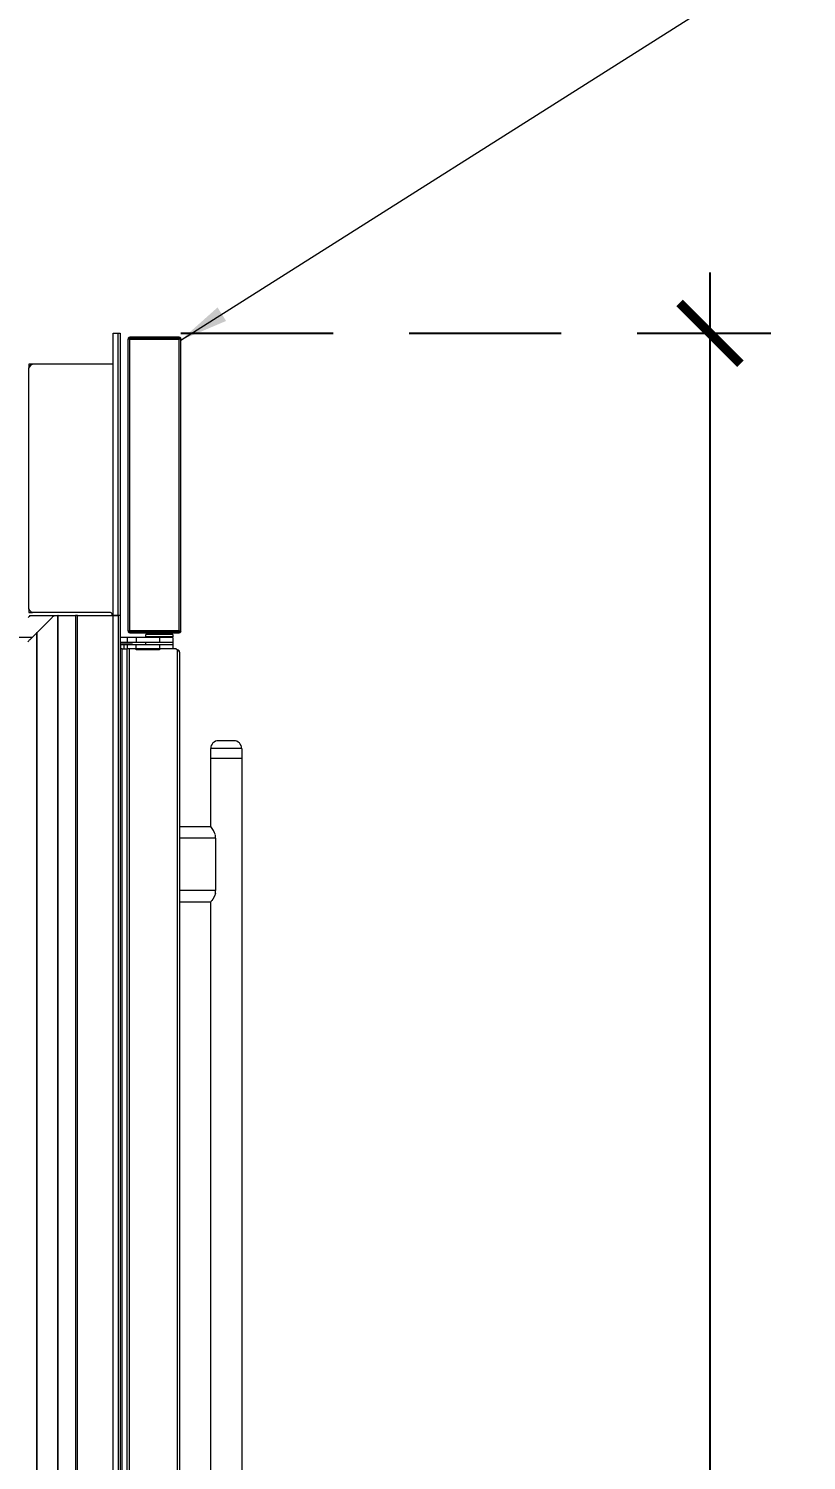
# Model space of a CAD drawing. Header units: inches. Extents: x -12478 to 399182, y -16583 to 525552.
# Drawn here: x 5152 to 5791, y -7864 to -6687 of the extents above; entities that cross this region are included whole.
import ezdxf

# ---------------------------------------------------------------- set-up
doc = ezdxf.new("R2010")
doc.units = ezdxf.units.IN
doc.header["$LTSCALE"] = 1000
doc.header["$MEASUREMENT"] = 0
doc.linetypes.add('HIDDEN2', pattern=[0.1875, 0.125, -0.0625])
doc.layers.add('A-DIM', color=9, linetype='Continuous')
doc.layers.add('ID-NOTES', color=3, linetype='Continuous', lineweight=0)
doc.styles.add('ZZ-Dim All', font='romans.shx', dxfattribs={"width": 0.8})
doc.dimstyles.new('DIM 0200', dxfattribs={"dimscale": 200, "dimtxt": 1, "dimasz": 0.8, "dimexe": 0.5, "dimexo": 1, "dimgap": 0.4, "dimtad": 1, "dimdec": 0, "dimrnd": 10, "dimdsep": 46, "dimtxsty": 'ZZ-Dim All', "dimblk1": 'ARCHTICK', "dimblk2": 'ARCHTICK', "dimsah": 1, "dimcen": 1, "dimdle": 0.5, "dimclrd": 256, "dimclre": 256, "dimclrt": 256, "dimadec": 0, "dimazin": 2, "dimtfac": 1, "dimtdec": 0, "dimtix": 1, "dimtmove": 2, "dimatfit": 2, "dimfxl": 1, "dimfxlon": 1, "dimtolj": 1, "dimtzin": 0, "dimlwd": -1, "dimlwe": -1, "dimarcsym": 0})
doc.dimstyles.new('DIM-100', dxfattribs={"dimscale": 50, "dimtxt": 1.25, "dimasz": 1, "dimexe": 1, "dimexo": 1, "dimgap": 0.6, "dimtad": 1, "dimdec": 0, "dimrnd": 5, "dimdsep": 46, "dimtxsty": 'ZZ-Dim All', "dimblk1": 'ARCHTICK', "dimblk2": 'ARCHTICK', "dimsah": 1, "dimcen": 1, "dimdle": 1, "dimclrd": 256, "dimclre": 8, "dimclrt": 256, "dimazin": 2, "dimtfac": 1, "dimtdec": 0, "dimtix": 1, "dimtmove": 2, "dimatfit": 2, "dimfxl": 0.1, "dimtolj": 1, "dimtzin": 0, "dimlwd": -1, "dimlwe": -1, "dimarcsym": 0})

# ---------------------------------------------------------------- blocks, each defined once
blk = doc.blocks.new('_ARCHTICK')
at = {"color": 0, "linetype": 'ByBlock', "const_width": 0.15}
blk.add_lwpolyline([(-0.5, -0.5), (0.5, 0.5)], dxfattribs=at)
blk = doc.blocks.new('*D578')
at = {"layer": 'A-DIM', "transparency": 16777216}
blk.add_line((5712.1, -6887.7), (5712.1, -9110.6), dxfattribs=at)
at = {"layer": 'A-DIM', "color": 8, "linetype": 'HIDDEN2', "transparency": 16777216}
for p, q in [((5277.4, -6937.7), (5762.1, -6937.7)), ((5207.1, -9060.6), (5762.1, -9060.6))]:
    blk.add_line(p, q, dxfattribs=at)
at = {"layer": 'Defpoints', "color": 0, "transparency": 16777216}
for p in [(5227.4, -6937.7, 0), (5157.1, -9060.6, 0), (5712.1, -9060.6)]:
    blk.add_point(p, dxfattribs=at)
at = {"layer": 'A-DIM', "transparency": 16777216, "xscale": 50, "yscale": 50, "zscale": 50}
for p, rotation in [((5712.1, -6937.7), 90), ((5712.1, -9060.6), 270)]:
    blk.add_blockref('_ARCHTICK', p, dxfattribs=dict(at, rotation=rotation))
at = {"layer": 'A-DIM', "color": 3, "transparency": 16777216, "insert": (5652.1, -7999.2), "char_height": 60, "attachment_point": 5, "rotation": 90, "style": 'ZZ-Dim All'}
blk.add_mtext('\\A1;2125', dxfattribs=at)

msp = doc.modelspace()

# ---------------------------------------------------------------- linework, layer by layer
at = {"color": 7, "linetype": 'Continuous', "lineweight": 0}
for p, q in [((5221.6, -7169.8, 0), (5221.6, -6937.7, 0)), ((5221.6, -6937.7, 0), (5225.9, -6937.7, 0)), ((5225.9, -7169.8, 0), (5225.9, -6937.7, 0)), ((5225.9, -6937.7, 0), (5227.4, -6937.7, 0)), ((5227.4, -6937.7, 0), (5227.4, -7169.8, 0)), ((5233.9, -7182.3, 0), (5233.9, -6942.6, 0)), ((5234.1, -6941.8, 0), (5277.2, -6941.8, 0)), ((5277.2, -6941.8, 0), (5234.1, -6941.8, 0)), ((5275.9, -6941, 0), (5235.5, -6941, 0)), ((5235.5, -7182.4, 0), (5235.5, -6942.5, 0)), ((5235.5, -6942.5, 0), (5275.9, -6942.5, 0)), ((5275.9, -7182.4, 0), (5275.9, -6942.5, 0)), ((5277.4, -7182.3, 0), (5277.4, -6942.6, 0)), ((5155.6, -6963.1, 0), (5152.3, -6963.1, 0)), ((5152.3, -6963.1, 0), (5152.3, -6966.4, 0)), ((5152.3, -7164.1, 0), (5152.3, -6966.4, 0)), ((5221.6, -6963.1, 0), (5155.6, -6963.1, 0)), ((5152.3, -7164.1, 0), (5152.3, -7167.3, 0)), ((5152.3, -7167.3, 0), (5155.4, -7167.3, 0)), ((5219.5, -7167.3, 0), (5155.4, -7167.3, 0)), ((5153.3, -7169.8, 0), (5173.6, -7169.8, 0)), ((5159.2, -7183.7, 0), (5171.5, -7171.4, 0)), ((5173.6, -7169.8, 0), (5176, -7169.8, 0)), ((5176, -7169.8, 0), (5176, -8413.8, 0)), ((5176, -7169.8, 0), (5176.2, -7169.8, 0)), ((5176.2, -7169.8, 0), (5176.2, -8413.8, 0)), ((5176.5, -7169.8, 0), (5176.2, -7169.8, 0)), ((5176.5, -8413.8, 0), (5176.5, -7169.8, 0)), ((5176.5, -7169.8, 0), (5190.8, -7169.8, 0)), ((5190.8, -7169.8, 0), (5190.8, -8413.8, 0)), ((5192.3, -7169.8, 0), (5190.8, -7169.8, 0)), ((5192.3, -8413.8, 0), (5192.3, -7169.8, 0)), ((5192.3, -7169.8, 0), (5221.6, -7169.8, 0)), ((5221, -7169.8, 0), (5221, -7168.8, 0)), ((5221.6, -7169.8, 0), (5221, -7169.8, 0)), ((5225.9, -7169.8, 0), (5221.6, -7169.8, 0)), ((5221.6, -8472.8, 0), (5221.6, -7169.8, 0)), ((5221.8, -8472.8, 0), (5221.8, -7169.8, 0)), ((5221.8, -7169.8, 0), (5225.9, -7169.8, 0)), ((5227.4, -7169.8, 0), (5225.9, -7169.8, 0)), ((5225.9, -7169.8, 0), (5225.9, -8472.8, 0)), ((5227.4, -7169.8, 0), (5225.9, -7169.8, 0)), ((5227.4, -7169.8, 0), (5227.4, -8472.8, 0)), ((5155.1, -7187.8, 0), (5083.8, -7187.8, 0)), ((5153.2, -7189.6, 0), (5158.7, -7184.2, 0)), ((5158.7, -7184.2, 0), (5158.7, -8413.8, 0)), ((5158.9, -8413.8, 0), (5158.9, -7183.9, 0)), ((5159.2, -8413.8, 0), (5159.2, -7183.7, 0)), ((5233.1, -7187.8, 0), (5227.4, -7187.8, 0)), ((5233.1, -7191.9, 0), (5227.4, -7191.9, 0)), ((5233.1, -7187.8, 0), (5233.1, -7191.9, 0)), ((5240.7, -7187.8, 0), (5233.1, -7187.8, 0)), ((5240.7, -7191.9, 0), (5233.1, -7191.9, 0)), ((5234.1, -7183.1, 0), (5277.2, -7183.1, 0)), ((5277.2, -7183.1, 0), (5234.1, -7183.1, 0)), ((5275.9, -7182.4, 0), (5235.5, -7182.4, 0)), ((5235.5, -7183.9, 0), (5275.9, -7183.9, 0)), ((5240.7, -7187.8, 0), (5240.7, -7191.9, 0)), ((5259.7, -7187.8, 0), (5240.7, -7187.8, 0)), ((5259.7, -7191.9, 0), (5240.7, -7191.9, 0)), ((5248.5, -7187.2, 0), (5248.5, -7185.3, 0)), ((5270.8, -7185.3, 0), (5248.5, -7185.3, 0)), ((5270.8, -7187.2, 0), (5248.5, -7187.2, 0)), ((5248.5, -7193.9, 0), (5248.5, -7191.9, 0)), ((5259.7, -7187.8, 0), (5259.7, -7191.9, 0)), ((5270.8, -7187.8, 0), (5259.7, -7187.8, 0)), ((5270.8, -7191.9, 0), (5259.7, -7191.9, 0)), ((5270.8, -7185.3, 0), (5270.8, -7187.2, 0)), ((5270.8, -7187.8, 0), (5270.8, -7191.9, 0)), ((5270.8, -7191.9, 0), (5270.8, -7193.9, 0)), ((5237.5, -7193.4, 0), (5227.4, -7193.4, 0)), ((5227.6, -7193.9, 0), (5227.4, -7193.9, 0)), ((5229.1, -7197.1, 0), (5227.4, -7197.1, 0)), ((5230.6, -7193.9, 0), (5227.6, -7193.9, 0)), ((5227.6, -7193.9, 0), (5227.6, -7197.1, 0)), ((5229.1, -7197.1, 0), (5233, -7197.1, 0)), ((5229.1, -8471.3, 0), (5229.1, -7197.1, 0)), ((5233.1, -7193.9, 0), (5230.6, -7193.9, 0)), ((5230.6, -7193.9, 0), (5230.6, -7197.1, 0)), ((5233, -7197.1, 0), (5233, -8471.3, 0)), ((5235.2, -7197.1, 0), (5233, -7197.1, 0)), ((5233.1, -7193.9, 0), (5233.1, -7197.1, 0)), ((5240.7, -7193.9, 0), (5233.1, -7193.9, 0)), ((5273.4, -7197.1, 0), (5235.2, -7197.1, 0)), ((5235.2, -8471.3, 0), (5235.2, -7197.1, 0)), ((5237.5, -7193.4, 0), (5237.5, -7193.9, 0)), ((5240.7, -7198, 0), (5240.7, -7193.9, 0)), ((5259.7, -7193.9, 0), (5240.7, -7193.9, 0)), ((5259.7, -7198, 0), (5240.7, -7198, 0)), ((5259.7, -7193.9, 0), (5259.7, -7198, 0)), ((5270.8, -7193.9, 0), (5259.7, -7193.9, 0)), ((5270.8, -7193.9, 0), (5270.8, -7197.1, 0)), ((5273.4, -7197.1, 0), (5274.2, -7197.6, 0)), ((5274.2, -7197.6, 0), (5274.2, -7198.1, 0)), ((5274.2, -7198.1, 0), (5274.2, -8471.2, 0)), ((5276.5, -8469, 0), (5276.5, -7200.4, 0)), ((5314.6, -7272.7, 0), (5308.2, -7272.7, 0)), ((5320.9, -7272.7, 0), (5314.6, -7272.7, 0)), ((5314.6, -7279, 0), (5301.9, -7279, 0)), ((5301.9, -7287.2, 0), (5301.9, -7279, 0)), ((5327.3, -7279, 0), (5314.6, -7279, 0)), ((5327.3, -7279, 0), (5327.3, -7287.2, 0)), ((5314.6, -7287.2, 0), (5301.9, -7287.2, 0)), ((5327.3, -7287.3, 0), (5301.9, -7287.3, 0)), ((5301.9, -7343.4, 0), (5301.9, -7287.3, 0)), ((5303.6, -7287.3, 0), (5303.6, -7287.2, 0)), ((5327.3, -7287.2, 0), (5314.6, -7287.2, 0)), ((5325.6, -7287.2, 0), (5325.6, -7287.3, 0)), ((5327.3, -7287.3, 0), (5327.3, -8382, 0)), ((5276.6, -7343.3, 0), (5301.9, -7343.3, 0)), ((5276.6, -7352.8, 0), (5276.6, -7343.3, 0)), ((5276.6, -7352.8, 0), (5276.5, -7352.8, 0)), ((5305.8, -7352.8, 0), (5276.6, -7352.8, 0)), ((5276.6, -7395.7, 0), (5276.6, -7352.8, 0)), ((5305.8, -7352.8, 0), (5305.8, -7350.2, 0)), ((5305.8, -7352.8, 0), (5305.8, -7395.7, 0)), ((5276.5, -7395.7, 0), (5276.6, -7395.7, 0)), ((5305.8, -7395.7, 0), (5276.6, -7395.7, 0)), ((5276.6, -7405.3, 0), (5276.6, -7395.7, 0)), ((5305.8, -7398.4, 0), (5305.8, -7395.7, 0)), ((5301.9, -7405.3, 0), (5276.6, -7405.3, 0)), ((5301.9, -8264.1, 0), (5301.9, -7405.2, 0))]:
    msp.add_line(p, q, dxfattribs=at)
at = {"color": 7, "linetype": 'Continuous', "lineweight": 0, "elevation": 0}
for points in [[(5158.9, -7183.9), (5158.9, -7183.9), (5158.9, -7183.9), (5158.9, -7184), (5158.9, -7184), (5158.8, -7184), (5158.8, -7184.1), (5158.7, -7184.1), (5158.7, -7184.2)], [(5158.9, -7183.9), (5158.9, -7183.9), (5159, -7183.9), (5159, -7183.9), (5159, -7183.8), (5159.1, -7183.8), (5159.1, -7183.8), (5159.1, -7183.7), (5159.2, -7183.7)], [(5305.8, -7398.4), (5304.9, -7400.6), (5303.6, -7402.8), (5302.9, -7403.9), (5302.3, -7404.7), (5301.9, -7405.2), (5301.9, -7405.2)]]:
    msp.add_lwpolyline(points, dxfattribs=at)
at = {"color": 7, "linetype": 'Continuous', "lineweight": 0}
for centre, radius, start, end in [((5235.5, -6942.6, 0), 1.57, 148.927, 180), ((5235.5, -6942.6, 0), 1.57, 148.927, 180), ((5235.5, -6942.6, 0), 1.57, 90, 148.927), ((5235.5, -6941, 0), 1.57, 211.073, 270), ((5275.9, -6942.6, 0), 1.57, 31.073, 90), ((5275.9, -6941, 0), 1.57, 270, 328.927), ((5275.9, -6942.6, 0), 1.57, 0, 31.073), ((5275.9, -6942.6, 0), 1.57, 0, 31.073), ((5158.1, -6968.9, 0), 6.35, 113.0739, 156.9261), ((5158.1, -7161.6, 0), 6.35, 203.2398, 244.3971), ((5219.5, -7168.8, 0), 1.52, 0, 90), ((5158.1, -7176.2, 0), 7.94, 126.8699, 141.6283), ((5177.1, -7177, 0), 7.94, 115.9469, 135), ((5158.8, -7195.2, 0), 7.94, 135, 154.0531), ((5235.5, -7182.3, 0), 1.57, 180, 211.073), ((5235.5, -7182.3, 0), 1.57, 180, 211.073), ((5235.5, -7184, 0), 1.57, 90, 148.927), ((5235.5, -7182.3, 0), 1.57, 211.073, 270), ((5275.9, -7184, 0), 1.57, 31.073, 90), ((5275.9, -7182.3, 0), 1.57, 270, 328.927), ((5275.9, -7182.3, 0), 1.57, 328.927, 0), ((5275.9, -7182.3, 0), 1.57, 328.927, 0), ((5272.7, -7201.8, 0), 4.05, 21.4517, 68.5494), ((5274.2, -7200.4, 0), 2.29, 0, 90.003), ((5308.2, -7279, 0), 6.35, 90, 180), ((5320.9, -7279, 0), 6.35, 0, 90), ((5276.6, -7343.4, 0), 0.127, 90, 180), ((5282.1, -7359, 0), 25.3, 20.5281, 38.314), ((5276.6, -7405.1, 0), 0.127, 180, 270)]:
    msp.add_arc(centre, radius, start, end, dxfattribs=at)

# ---------------------------------------------------------------- dimensions: what is measured, and where the dimension line sits
at = {"layer": 'A-DIM'}
dim = msp.add_linear_dim(base=(5712.1, -9060.6), p1=(5227.4, -6937.7, 0), p2=(5157.1, -9060.6, 0), angle=90, dimstyle='DIM-100', override={"dimtxt": 1.2, "dimclrt": 3}, dxfattribs=at)
dim.commit()
dim.dimension.update_dxf_attribs({"geometry": '*D578', "text_midpoint": (5652.1, -7999.2)})

# ---------------------------------------------------------------- leaders
at = {"layer": 'ID-NOTES'}
msp.add_leader([(5277.2, -6943.4, 0), (6951.7, -5883.3, 0), (9930.8, -5883.3, 0)], dimstyle='DIM 0200', override={"dimasz": 0.2, "dimtad": 0, "dimclrd": 8}, dxfattribs=at)

doc.saveas('drawing.dxf')
